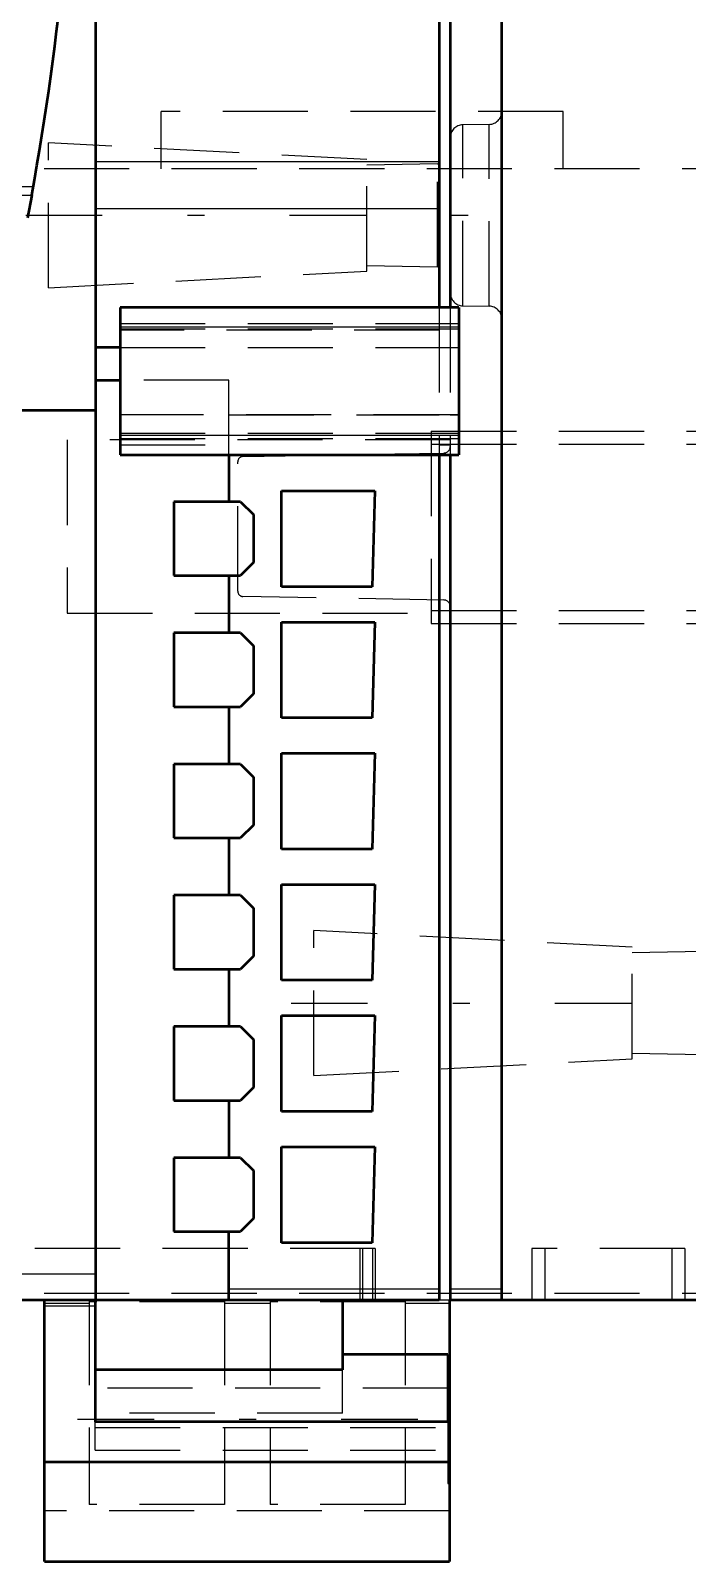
# Model space of a CAD drawing. Extents: x -891 to 6596, y -1 to 298.
# Drawn here: x -342.54 to -338.68, y 163.46 to 172.46 of the extents above; entities that cross this region are included whole.
import ezdxf

# ---------------------------------------------------------------- set-up
doc = ezdxf.new("R2010")
doc.units = 0
doc.header["$MEASUREMENT"] = 0
doc.linetypes.add('Center', pattern=[1.5, 0.45, -0.5, 0.05, -0.5])
doc.linetypes.add('DASHED', pattern=[0.75, 0.5, -0.25])
for name, color, linetype, lineweight in [('AM_0', 7, 'Continuous', 50), ('AM_4', 3, 'Continuous', 25), ('AM_7', 7, 'Center', 25), ('AM_9', 6, 'DASHED', 25)]:
    doc.layers.add(name, color=color, linetype=linetype, lineweight=lineweight)

msp = doc.modelspace()

# ---------------------------------------------------------------- linework, layer by layer
at = {"layer": 'AM_0'}
for p, q in [((-342.1558, 183.6694), (-342.1558, 164.994)), ((-339.7672, 164.9939), (-339.7672, 178.2212)), ((-340.0709, 177.342), (-340.0709, 170.8293)), ((-340.1347, 173.2118), (-340.1347, 170.8293)), ((-342.5303, 171.4901), (-342.5557, 171.356)), ((-340.0208, 170.8293), (-342.01, 170.8293)), ((-342.01, 170.8293), (-342.01, 169.9638)), ((-340.0208, 170.8293), (-340.0208, 169.9638)), ((-342.01, 170.5939), (-342.1558, 170.5939)), ((-342.1558, 170.4011), (-342.01, 170.4011)), ((-353.1038, 170.225), (-342.1558, 170.225)), ((-342.01, 169.9638), (-340.0208, 169.9638)), ((-341.3722, 169.9638), (-341.3722, 169.6874)), ((-340.1347, 169.9638), (-340.1347, 164.994)), ((-340.0709, 169.9638), (-340.0709, 164.9939)), ((-341.0625, 169.1879), (-341.0625, 169.7512)), ((-341.0625, 169.7512), (-340.5128, 169.7512)), ((-340.5128, 169.7512), (-340.5295, 169.1879)), ((-341.3024, 169.6874), (-341.6957, 169.6874)), ((-341.6957, 169.6874), (-341.6957, 169.2531)), ((-341.3024, 169.6874), (-341.2265, 169.6115)), ((-341.2265, 169.6115), (-341.2265, 169.3291)), ((-341.2265, 169.3291), (-341.3024, 169.2531)), ((-341.6957, 169.2531), (-341.3024, 169.2531)), ((-341.3722, 169.2531), (-341.3722, 168.9161)), ((-340.5295, 169.1879), (-341.0625, 169.1879)), ((-341.0625, 168.4165), (-341.0625, 168.9798)), ((-341.0625, 168.9798), (-340.5128, 168.9798)), ((-340.5128, 168.9798), (-340.5295, 168.4165)), ((-341.3024, 168.9161), (-341.6957, 168.9161)), ((-341.6957, 168.9161), (-341.6957, 168.4818)), ((-341.3024, 168.9161), (-341.2265, 168.8401)), ((-341.2265, 168.8401), (-341.2265, 168.5577)), ((-341.6957, 168.4818), (-341.3024, 168.4818)), ((-341.3722, 168.4818), (-341.3722, 168.1447)), ((-341.2265, 168.5577), (-341.3024, 168.4818)), ((-340.5295, 168.4165), (-341.0625, 168.4165)), ((-341.3024, 168.1447), (-341.6957, 168.1447)), ((-341.6957, 168.1447), (-341.6957, 167.7104)), ((-341.3024, 168.1447), (-341.2265, 168.0688)), ((-341.0625, 167.6451), (-341.0625, 168.2084)), ((-341.0625, 168.2084), (-340.5128, 168.2084)), ((-340.5128, 168.2084), (-340.5295, 167.6451)), ((-341.2265, 168.0688), (-341.2265, 167.7863)), ((-341.2265, 167.7863), (-341.3024, 167.7104)), ((-341.6957, 167.7104), (-341.3024, 167.7104)), ((-341.3722, 167.7104), (-341.3722, 167.3733)), ((-340.5295, 167.6451), (-341.0625, 167.6451)), ((-341.0625, 166.8737), (-341.0625, 167.4371)), ((-341.0625, 167.4371), (-340.5128, 167.4371)), ((-340.5128, 167.4371), (-340.5295, 166.8737)), ((-341.3024, 167.3733), (-341.6957, 167.3733)), ((-341.6957, 167.3733), (-341.6957, 166.939)), ((-341.3024, 167.3733), (-341.2265, 167.2974)), ((-341.2265, 167.2974), (-341.2265, 167.0149)), ((-341.2265, 167.0149), (-341.3024, 166.939)), ((-341.6957, 166.939), (-341.3024, 166.939)), ((-341.3722, 166.939), (-341.3722, 166.6019)), ((-340.5295, 166.8737), (-341.0625, 166.8737)), ((-341.6957, 166.6019), (-341.6957, 166.1676)), ((-341.3024, 166.6019), (-341.6957, 166.6019)), ((-341.3024, 166.6019), (-341.2265, 166.526)), ((-341.0625, 166.1023), (-341.0625, 166.6657)), ((-341.0625, 166.6657), (-340.5128, 166.6657)), ((-340.5128, 166.6657), (-340.5295, 166.1023)), ((-341.2265, 166.526), (-341.2265, 166.2436)), ((-341.2265, 166.2436), (-341.3024, 166.1676)), ((-341.6957, 166.1676), (-341.3024, 166.1676)), ((-341.3722, 166.1676), (-341.3722, 165.8305)), ((-340.5295, 166.1023), (-341.0625, 166.1023)), ((-341.0625, 165.331), (-341.0625, 165.8943)), ((-341.0625, 165.8943), (-340.5128, 165.8943)), ((-340.5128, 165.8943), (-340.5295, 165.331)), ((-341.6957, 165.8305), (-341.6957, 165.3963)), ((-341.3024, 165.8305), (-341.6957, 165.8305)), ((-341.3024, 165.8305), (-341.2265, 165.7546)), ((-341.2265, 165.7546), (-341.2265, 165.4722)), ((-341.2265, 165.4722), (-341.3024, 165.3963)), ((-341.6957, 165.3963), (-341.3024, 165.3963)), ((-341.3722, 164.994), (-341.3722, 165.3963)), ((-340.5295, 165.331), (-341.0625, 165.331)), ((-340.7047, 164.9939), (-352.952, 164.9939)), ((-342.4549, 163.4572), (-342.4549, 164.9939)), ((-342.1579, 164.994), (-342.1579, 164.2772)), ((-342.1579, 164.994), (-340.1347, 164.994)), ((-340.7047, 164.9939), (-340.7047, 164.5838)), ((-340.0755, 164.9939), (-340.0755, 163.4572)), ((-338.2078, 164.9939), (-340.0755, 164.9939)), ((-340.0852, 164.6735), (-340.7047, 164.6735)), ((-340.0852, 164.6735), (-340.0852, 164.2772)), ((-340.7047, 164.5838), (-342.1579, 164.5838)), ((-340.0755, 164.2772), (-342.1579, 164.2772)), ((-340.0755, 164.0398), (-342.4549, 164.0398)), ((-342.4549, 163.4572), (-340.0755, 163.4572))]:
    msp.add_line(p, q, dxfattribs=at)
msp.add_arc((-357.6865, 174.2884), 15.4123, 349.53958, 10.58673, dxfattribs=at)
at = {"layer": 'AM_4'}
for p, q in [((-342.1558, 171.6885), (-340.1347, 171.6885)), ((-343.3887, 171.4901), (-342.5303, 171.4901)), ((-342.1558, 171.4116), (-340.1347, 171.4116)), ((-342.01, 170.7154), (-340.0208, 170.7154)), ((-342.01, 170.0777), (-340.0208, 170.0777)), ((-342.1558, 165.1457), (-353.1038, 165.1457)), ((-341.3722, 165.0592), (-340.1347, 165.0592)), ((-340.0709, 165.0592), (-339.7672, 165.0592)), ((-342.1579, 164.9582), (-342.4549, 164.9582))]:
    msp.add_line(p, q, dxfattribs=at)
at = {"layer": 'AM_7'}
for p, q in [((-342.5654, 171.3714), (-339.634, 171.3714)), ((-341.0059, 166.7401), (-338.0745, 166.7401)), ((-342.2615, 164.2939), (-339.9816, 164.2939))]:
    msp.add_line(p, q, dxfattribs=at)
at = {"layer": 'AM_9'}
for p, q in [((-341.7686, 171.6447), (-341.7686, 171.9818)), ((-339.4073, 171.9818), (-341.7686, 171.9818)), ((-339.8418, 171.9061), (-339.9963, 171.9034)), ((-339.9963, 170.8394), (-339.9963, 171.9034)), ((-339.8418, 170.8367), (-339.8418, 171.9061)), ((-339.4073, 171.6447), (-339.4073, 171.9818)), ((-342.4321, 170.9454), (-342.4321, 171.7974)), ((-340.5614, 171.6994), (-342.4321, 171.7974)), ((-338.2078, 171.6447), (-345.264, 171.6447)), ((-340.5614, 171.0434), (-340.5614, 171.6994)), ((-340.1455, 171.6738), (-340.5614, 171.6665)), ((-340.1455, 171.069), (-340.1455, 171.6738)), ((-349.748, 171.5399), (-342.5212, 171.5399)), ((-342.4321, 170.9454), (-340.5614, 171.0434)), ((-340.5614, 171.0763), (-340.1455, 171.069)), ((-340.1347, 170.8293), (-340.1347, 169.9638)), ((-340.0709, 170.8293), (-340.0709, 169.9638)), ((-339.9963, 170.8394), (-339.8418, 170.8367)), ((-342.01, 170.7345), (-340.0208, 170.7345)), ((-342.01, 170.703), (-340.0208, 170.703)), ((-340.1347, 170.6952), (-342.01, 170.6952)), ((-340.1347, 170.7042), (-340.0709, 170.7042)), ((-342.01, 170.5939), (-340.0208, 170.594)), ((-341.3722, 170.4011), (-342.01, 170.4011)), ((-341.3722, 169.9638), (-341.3722, 170.4011)), ((-343.3887, 170.2234), (-342.1558, 170.2234)), ((-340.0208, 170.1991), (-342.01, 170.1991)), ((-341.3722, 170.1973), (-340.1347, 170.1973)), ((-340.0709, 170.1973), (-340.0208, 170.1973)), ((-340.1818, 170.102), (-340.1818, 168.9722)), ((-340.1818, 170.102), (-338.2078, 170.102)), ((-342.3213, 170.0503), (-342.3213, 169.033)), ((-340.0709, 170.0503), (-342.3213, 170.0503)), ((-342.01, 170.0901), (-340.0208, 170.0901)), ((-342.01, 170.0585), (-340.0208, 170.0585)), ((-342.01, 170.0212), (-341.3722, 170.0212)), ((-340.1818, 170.026), (-338.2078, 170.026)), ((-340.1347, 170.0212), (-340.0709, 170.0212)), ((-341.3191, 169.1605), (-341.3191, 169.9228)), ((-341.2892, 169.9531), (-340.1082, 169.9738)), ((-340.1082, 169.1095), (-341.2892, 169.1302)), ((-342.3213, 169.033), (-340.0709, 169.033)), ((-340.1818, 169.0482), (-338.2078, 169.0482)), ((-340.1818, 168.9722), (-338.2078, 168.9722)), ((-340.8727, 166.3141), (-340.8727, 167.1661)), ((-339.0019, 167.0681), (-340.8727, 167.1661)), ((-339.0019, 166.4121), (-339.0019, 167.0681)), ((-338.5861, 167.0425), (-339.0019, 167.0352)), ((-340.8727, 166.3141), (-339.0019, 166.4121)), ((-339.0019, 166.445), (-338.5861, 166.4377)), ((-340.511, 165.2976), (-350.7502, 165.2976)), ((-340.6024, 165.2976), (-340.6024, 164.9939)), ((-340.5869, 165.2976), (-340.5869, 164.9939)), ((-340.5265, 165.2976), (-340.5265, 164.9939)), ((-340.511, 165.2976), (-340.511, 164.9939)), ((-338.6922, 165.2976), (-339.5911, 165.2976)), ((-339.5911, 165.2976), (-339.5911, 164.9939)), ((-339.5152, 165.2976), (-339.5152, 164.9939)), ((-338.7681, 165.2976), (-338.7681, 164.9939)), ((-338.6922, 165.2976), (-338.6922, 164.9939)), ((-338.2078, 165.0318), (-353.0524, 165.0318)), ((-342.1917, 164.9732), (-342.4549, 164.9732)), ((-342.1917, 164.9939), (-342.1917, 163.7923)), ((-341.3975, 164.9841), (-342.1917, 164.9841)), ((-341.3975, 164.9939), (-341.3975, 163.7923)), ((-341.1289, 164.9732), (-341.3975, 164.9732)), ((-341.1289, 164.9939), (-341.1289, 163.7923)), ((-340.3347, 164.9841), (-341.1289, 164.9841)), ((-340.0755, 164.9939), (-340.7047, 164.9939)), ((-340.3347, 164.9939), (-340.3347, 163.7923)), ((-340.0755, 164.9732), (-340.3347, 164.9732)), ((-340.7047, 164.3278), (-340.7047, 164.5838)), ((-340.0852, 164.4761), (-342.1579, 164.4761)), ((-340.7047, 164.3278), (-342.1579, 164.3278)), ((-342.1579, 164.1116), (-342.1579, 164.2772)), ((-340.0852, 164.2772), (-340.0852, 163.9142)), ((-342.1579, 164.2442), (-340.0755, 164.2442)), ((-342.1579, 164.1116), (-340.0852, 164.1116)), ((-340.0852, 163.9142), (-340.0755, 163.9142)), ((-340.0755, 163.755), (-342.4549, 163.755)), ((-341.3975, 163.7923), (-342.1917, 163.7923)), ((-340.3347, 163.7923), (-341.1289, 163.7923))]:
    msp.add_line(p, q, dxfattribs=at)
for centre, radius, start, end in [((-339.995, 171.8275), 0.0759, 91, 180), ((-339.8431, 171.982), 0.0759, 271, 0), ((-340.1468, 171.7497), 0.0759, 271, 279.2069), ((-340.1468, 170.9931), 0.0759, 80.7931, 89), ((-339.995, 170.9153), 0.0759, 180, 269), ((-339.8431, 170.7608), 0.0759, 0, 89), ((-340.1089, 170.0117), 0.038, 271, 0), ((-341.2887, 169.9228), 0.0304, 91, 180), ((-341.2887, 169.1605), 0.0304, 180, 269), ((-340.1089, 169.0716), 0.038, 360, 89)]:
    msp.add_arc(centre, radius, start, end, dxfattribs=at)

doc.saveas('drawing.dxf')
